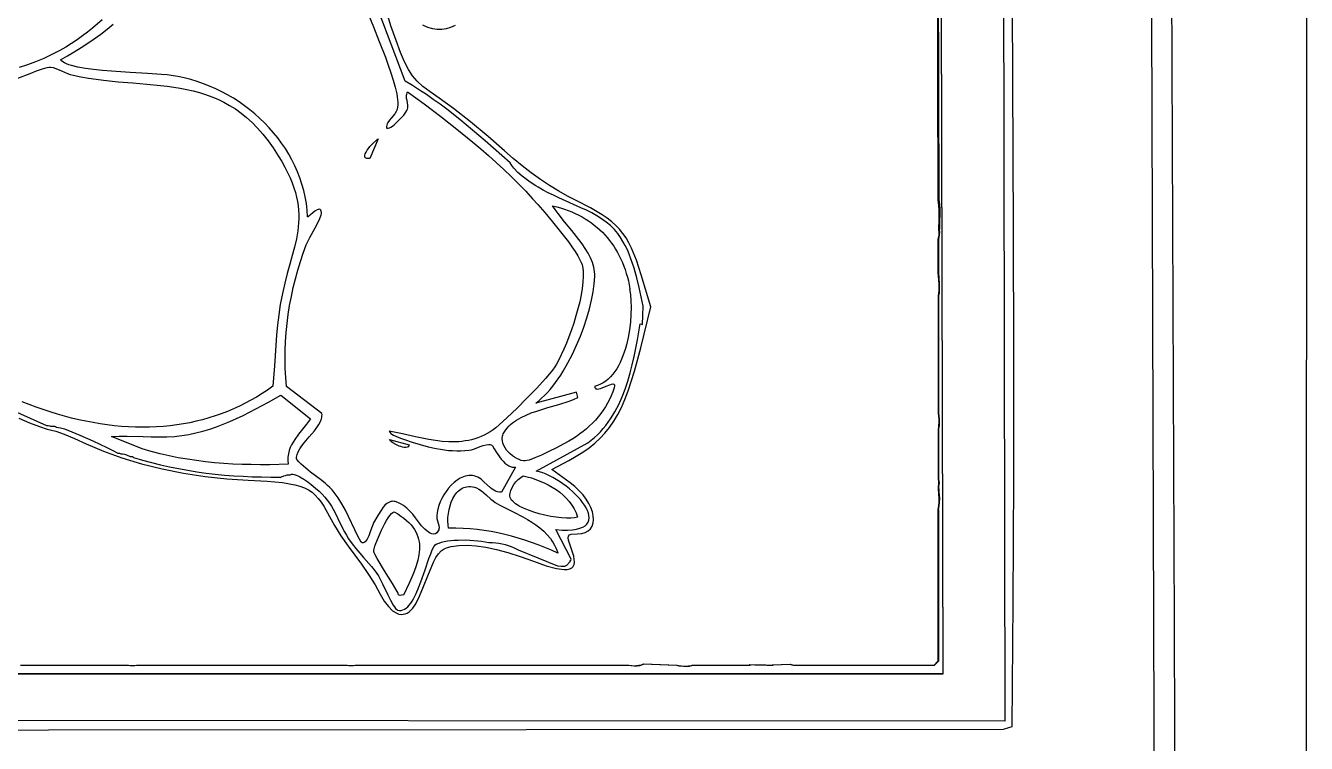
# Model space of a CAD drawing. Header units: millimetres. Extents: x 175 to 239, y 0 to 181.
# Drawn here: x 211.63 to 238.74, y 134.09 to 149.3 of the extents above; entities that cross this region are included whole.
import ezdxf

# ---------------------------------------------------------------- set-up
doc = ezdxf.new("R2010")
doc.units = ezdxf.units.MM
doc.layers.get('0').update_dxf_attribs({"linetype": 'CONTINUOUS'})

msp = doc.modelspace()

# ---------------------------------------------------------------- linework, layer by layer
at = {"color": 1}
for points in [[(177.632006, 181.207355), (236.458006, 181.207355), (236.668359, 181.182653), (236.869577, 181.143333), (237.061525, 181.089825), (237.244069, 181.022558), (237.417074, 180.941961), (237.580405, 180.848462), (237.733927, 180.742492), (237.877506, 180.62448), (238.011007, 180.494854), (238.134295, 180.354044), (238.247236, 180.20248), (238.349694, 180.040589), (238.441535, 179.868802), (238.522623, 179.687548), (238.592826, 179.497256), (238.652006, 179.298355), (238.705567, 168.706306), (238.733428, 158.112652), (238.742235, 147.517755), (238.738631, 136.92198), (238.720772, 115.729246)], [(182.807928, 135.574934), (231.057349, 135.574934), (230.969154, 169.438076), (190.466734, 169.438076)], [(230.902127, 166.919243), (230.962099, 145.614991), (230.97621, 145.50563), (230.982384, 145.404647), (230.983265, 145.301019), (230.978415, 145.145796), (230.975824, 145.067855), (230.97621, 144.990574), (230.969154, 144.969408), (230.973399, 144.918585), (230.971359, 144.867102), (230.96469, 144.815618), (230.955043, 144.764796), (230.955043, 144.066296), (230.972682, 143.82288), (230.972682, 143.685296), (230.966949, 143.627529), (230.958571, 143.572407), (230.958571, 141.085324), (230.970477, 140.95656), (230.971966, 140.891847), (230.969154, 140.827796), (230.965186, 140.787227), (230.958571, 140.746657), (230.958571, 140.746657), (230.958571, 139.684796), (230.958571, 139.681268), (230.964524, 139.644778), (230.966509, 139.608949), (230.964524, 139.57312), (230.958571, 139.536629), (230.959894, 139.450199), (230.963036, 139.406653), (230.969154, 139.363768), (230.97384, 139.282354), (230.972241, 139.201931), (230.96469, 139.12217), (230.951515, 139.04274), (230.955043, 139.04274), (230.955043, 135.832462), (230.866849, 135.744268), (227.89646, 135.744268), (227.871765, 135.749559), (227.825904, 135.765434), (227.448432, 135.751323), (227.45196, 135.744268), (227.410894, 135.739417), (227.372144, 135.739858), (227.335378, 135.744268), (227.300265, 135.751323), (227.078015, 135.751323), (226.961598, 135.758379), (226.97571, 135.744268), (225.748043, 135.744268), (225.730404, 135.737212), (225.677487, 135.724645), (225.624571, 135.718691), (225.571654, 135.719353), (225.518737, 135.726629), (225.469789, 135.73148), (225.423487, 135.744268), (224.717932, 135.77249), (224.67174, 135.751985), (224.623564, 135.738094), (224.574064, 135.730818), (224.523904, 135.730157), (224.462609, 135.733244), (224.403959, 135.744268), (218.657209, 135.744268), (218.621931, 135.74074), (218.576401, 135.733354), (218.530209, 135.731921), (218.484017, 135.735779), (218.438487, 135.744268), (213.993486, 135.744268), (213.947956, 135.735779), (213.901764, 135.731921), (213.855572, 135.733354), (213.810042, 135.74074), (213.78182, 135.744268), (211.538153, 135.744268)], [(211.486617, 140.980693), (211.717945, 140.882678), (211.925742, 140.802568), (212.087227, 140.748521), (212.179617, 140.728693), (212.275508, 140.705724), (212.446492, 140.643193), (212.668289, 140.550662), (212.916617, 140.437693), (213.278342, 140.281639), (213.671039, 140.139881), (214.088744, 140.013779), (214.525492, 139.904693), (214.975319, 139.813982), (215.432258, 139.743006), (215.890346, 139.693123), (216.343617, 139.665693), (216.748395, 139.646728), (217.072899, 139.617474), (217.330137, 139.572142), (217.437596, 139.541638), (217.533117, 139.504943), (217.618326, 139.461334), (217.694848, 139.410088), (217.764309, 139.35048), (217.828336, 139.281787), (217.888554, 139.203285), (217.94659, 139.114252), (218.062617, 138.901693), (218.170852, 138.706162), (218.308242, 138.485693), (218.45707, 138.267474), (218.599617, 138.078693), (218.742352, 137.889881), (218.891742, 137.671443), (219.03007, 137.450381), (219.139617, 137.253693), (219.224313, 137.106027), (219.311867, 136.988865), (219.40111, 136.902711), (219.490867, 136.848068), (219.535573, 136.832721), (219.579969, 136.825441), (219.623907, 136.826291), (219.667242, 136.835334), (219.709827, 136.852632), (219.751516, 136.87825), (219.831617, 136.954693), (219.889133, 137.048271), (219.967742, 137.209068), (220.057039, 137.414678), (220.146617, 137.642693), (220.264914, 137.930662), (220.318197, 138.03226), (220.371492, 138.110443), (220.42774, 138.168846), (220.489883, 138.211099), (220.560862, 138.240838), (220.643617, 138.261693), (220.804672, 138.284303), (220.979555, 138.289756), (221.169344, 138.277865), (221.375117, 138.248443), (221.597953, 138.201303), (221.83893, 138.136256), (222.099125, 138.053115), (222.379617, 137.951693), (222.650246, 137.856301), (222.867461, 137.796428), (223.033629, 137.772906), (223.09831, 137.775037), (223.151117, 137.786568), (223.192346, 137.807603), (223.222293, 137.838246), (223.241254, 137.878601), (223.249524, 137.928771), (223.247399, 137.988862), (223.235176, 138.058976), (223.181617, 138.229693), (223.12518, 138.394959), (223.116156, 138.447785), (223.121617, 138.484568), (223.142828, 138.50818), (223.181055, 138.52149), (223.313617, 138.528693), (223.403591, 138.536264), (223.479387, 138.558084), (223.541197, 138.592818), (223.589211, 138.639131), (223.62362, 138.695685), (223.644613, 138.761146), (223.652383, 138.834178), (223.647117, 138.913443), (223.629008, 138.997607), (223.598246, 139.085334), (223.555021, 139.175287), (223.499524, 139.266131), (223.431944, 139.356529), (223.352473, 139.445146), (223.2613, 139.530646), (223.158617, 139.611693), (222.770617, 139.893693), (223.128617, 140.085693), (223.283458, 140.172902), (223.426418, 140.262164), (223.558345, 140.354803), (223.680086, 140.452146), (223.792487, 140.555519), (223.896395, 140.666246), (223.992656, 140.785654), (224.082117, 140.915068), (224.165626, 141.055815), (224.244028, 141.209219), (224.31817, 141.376606), (224.388899, 141.559303), (224.523504, 141.975926), (224.654617, 142.469693), (224.868617, 143.336693), (224.661617, 144.016693), (224.56041, 144.326234), (224.456461, 144.583521), (224.400726, 144.695693), (224.341028, 144.798551), (224.276272, 144.893342), (224.205367, 144.981318), (224.12722, 145.063728), (224.040738, 145.14182), (223.944829, 145.216845), (223.838399, 145.290053), (223.589606, 145.436012), (223.285617, 145.589693), (223.104358, 145.682273), (222.916664, 145.788834), (222.724541, 145.90798), (222.529992, 146.038318), (222.335022, 146.178453), (222.141633, 146.32699), (221.95183, 146.482535), (221.767617, 146.643693), (221.421945, 146.945428), (221.046742, 147.256068), (220.687477, 147.538771), (220.389617, 147.756693), (220.19686, 147.892053), (220.043992, 148.008943), (219.92225, 148.119084), (219.822867, 148.234193), (219.737078, 148.36599), (219.656117, 148.526193), (219.571219, 148.726521), (219.473617, 148.978693), (219.363024, 149.291959), (219.286367, 149.553568)], [(220.033355, 149.311085), (220.138649, 149.265568), (220.242079, 149.235052), (220.343613, 149.219529), (220.44322, 149.218995), (220.540867, 149.233443), (220.636522, 149.262868), (220.730153, 149.307264)]]:
    msp.add_lwpolyline(points, dxfattribs=at)
at = {"color": 5}
for points in [[(235.972501, 129.83415), (235.948399, 136.613855), (235.89449, 150.175746), (235.868156, 156.956939), (235.84455, 163.737636), (235.825409, 170.517341), (235.812469, 177.295558), (235.727803, 177.503697), (213.079452, 177.553086), (210.908383, 177.575451), (208.737009, 177.590286), (206.565356, 177.598579), (204.39345, 177.601317), (202.221317, 177.599487), (200.048982, 177.594076), (195.70381, 177.576458), (191.358143, 177.556359), (187.012186, 177.541676), (184.839164, 177.538833), (182.666147, 177.540305), (180.49316, 177.547079), (178.320231, 177.560142), (178.143842, 177.500169), (177.946286, 95.821468)], [(178.478981, 177.207364), (235.371497, 177.207364), (235.639608, 96.170718)], [(181.791567, 134.358942), (232.334078, 134.390692), (232.513995, 134.447136), (232.535272, 137.07412), (232.546627, 139.704411), (232.548721, 142.336025), (232.542217, 144.966978), (232.512506, 151.323101), (232.481804, 157.684185), (232.471145, 160.865658), (232.466315, 164.047254), (232.469339, 167.228602), (232.47443, 168.819067), (232.482245, 170.409331), (232.390522, 170.613942), (191.03788, 170.613942)], [(191.182519, 170.42697), (232.2988, 170.42697), (232.358772, 134.560025), (181.851539, 134.588248)], [(182.807568, 135.565443), (231.057021, 135.565443), (230.968827, 169.428608), (190.35349, 169.428608)], [(230.88416, 166.899189), (230.944132, 145.594923), (230.958244, 145.485562), (230.964417, 145.384579), (230.965299, 145.28095), (230.960448, 145.125728), (230.957858, 145.047786), (230.958244, 144.970506), (230.962488, 144.919684), (230.960448, 144.8682), (230.953779, 144.816716), (230.944132, 144.765894), (230.944132, 144.067394), (230.961771, 143.823977), (230.961771, 143.686394), (230.956039, 143.628626), (230.94766, 143.573505), (230.94766, 141.086419), (230.959566, 140.957655), (230.961055, 140.892943), (230.958244, 140.828891), (230.954275, 140.788322), (230.94766, 140.747752), (230.94766, 140.747752), (230.94766, 139.68589), (230.94766, 139.682363), (230.953613, 139.645872), (230.955598, 139.610043), (230.953613, 139.574214), (230.94766, 139.537724), (230.948983, 139.451293), (230.952125, 139.407747), (230.958244, 139.364862), (230.962929, 139.283448), (230.96133, 139.203026), (230.953779, 139.123265), (230.940605, 139.043834), (230.944132, 139.043834), (230.944132, 135.833554), (230.855938, 135.74536), (227.885547, 135.74536), (227.860852, 135.750651), (227.814991, 135.766526), (227.437519, 135.752415), (227.441046, 135.74536), (227.399981, 135.740509), (227.36123, 135.74095), (227.324464, 135.74536), (227.289352, 135.752415), (227.067102, 135.752415), (226.950685, 135.759471), (226.964796, 135.74536), (225.737128, 135.74536), (225.71949, 135.738304), (225.666573, 135.725736), (225.613656, 135.719783), (225.560739, 135.720445), (225.507823, 135.727721), (225.458875, 135.732572), (225.412573, 135.74536), (224.707017, 135.773582), (224.660825, 135.753077), (224.612648, 135.739186), (224.563149, 135.73191), (224.512989, 135.731249), (224.451693, 135.734335), (224.393044, 135.74536), (218.64629, 135.74536), (218.611012, 135.741832), (218.565481, 135.734446), (218.51929, 135.733012), (218.473098, 135.736871), (218.427567, 135.74536), (213.982564, 135.74536), (213.937034, 135.736871), (213.890842, 135.733012), (213.84465, 135.734446), (213.799119, 135.741832), (213.770897, 135.74536), (211.527229, 135.74536)], [(210.825844, 141.381624), (212.078205, 140.827763), (212.091876, 140.829086), (212.113483, 140.827763), (212.137737, 140.82203), (212.159344, 140.813652), (212.1664, 140.813652), (212.217553, 140.812329), (212.242798, 140.809187), (212.268705, 140.803068), (212.289872, 140.792485), (212.373326, 140.7765), (212.454796, 140.751916), (212.614428, 140.690179), (212.782438, 140.618191), (213.053636, 140.497916), (213.348646, 140.361765), (213.480277, 140.297866), (213.588094, 140.242152), (213.619403, 140.237742), (213.634231, 140.234214), (213.648066, 140.228041), (213.648066, 140.228041), (213.686872, 140.228041), (213.728544, 140.217678), (213.768893, 140.203346), (213.845622, 140.168068), (213.887955, 140.168068), (213.897381, 140.166304), (213.905153, 140.161895), (213.919705, 140.150429), (214.108125, 140.093858), (214.297625, 140.041819), (214.488128, 139.994214), (214.679556, 139.950945), (214.871831, 139.911913), (215.064876, 139.87702), (215.258613, 139.846168), (215.452966, 139.819259), (215.647856, 139.796195), (215.843205, 139.776878), (216.038938, 139.761209), (216.234975, 139.74909), (216.431239, 139.740423), (216.627654, 139.735109), (216.82414, 139.733052), (217.020622, 139.734152), (217.020622, 139.727096), (217.052372, 139.73768), (217.096304, 139.757248), (217.131306, 139.76987), (217.170938, 139.777863), (217.228761, 139.783541), (217.235816, 139.783541), (217.258659, 139.792502), (217.286928, 139.793552), (217.319765, 139.787626), (217.356312, 139.775658), (217.395712, 139.758585), (217.437106, 139.737342), (217.522448, 139.686086), (217.605475, 139.629373), (217.679324, 139.574685), (217.772038, 139.501318), (217.844995, 139.436215), (217.909704, 139.371741), (217.967096, 139.307702), (218.018101, 139.243901), (218.063648, 139.180141), (218.104669, 139.116226), (218.176851, 138.987145), (218.30782, 138.718483), (218.381489, 138.575759), (218.423626, 138.501612), (218.470538, 138.425346), (218.543829, 138.319196), (218.622288, 138.219082), (218.704136, 138.123101), (218.787597, 138.029353), (218.952245, 137.840948), (219.029877, 137.742487), (219.10201, 137.638652), (219.139555, 137.570391), (219.186732, 137.473563), (219.298243, 137.23869), (219.356706, 137.122887), (219.413061, 137.023), (219.439531, 136.9825), (219.464372, 136.95015), (219.487219, 136.927339), (219.507705, 136.915458), (219.545846, 136.908501), (219.582895, 136.909787), (219.618875, 136.918814), (219.653811, 136.935081), (219.687727, 136.958086), (219.720645, 136.987329), (219.752591, 137.022308), (219.783588, 137.062522), (219.81366, 137.107469), (219.842831, 137.156649), (219.898565, 137.2657), (219.950981, 137.385665), (220.000271, 137.512534), (220.090236, 137.770944), (220.16999, 138.008848), (220.206516, 138.110086), (220.241062, 138.194167), (220.273821, 138.257081), (220.289589, 138.279347), (220.304983, 138.294819), (220.340141, 138.316728), (220.384172, 138.336153), (220.436192, 138.353086), (220.495317, 138.367524), (220.560665, 138.37946), (220.63135, 138.38889), (220.70649, 138.395809), (220.785201, 138.400211), (220.949801, 138.401444), (221.11808, 138.392549), (221.20139, 138.38429), (221.282969, 138.373484), (221.361934, 138.360125), (221.437399, 138.344207), (221.447983, 138.344207), (221.515568, 138.344428), (221.583196, 138.340018), (221.650575, 138.331309), (221.717417, 138.318631), (221.783431, 138.302315), (221.84833, 138.282692), (221.911823, 138.260092), (221.973621, 138.234846), (222.061816, 138.188985), (222.894371, 137.853846), (222.968455, 137.845909), (223.042538, 137.843263), (223.049593, 137.843263), (223.088399, 137.86443), (223.155427, 137.934985), (223.158955, 137.940718), (223.162482, 137.949096), (223.169538, 137.970263), (223.169538, 137.956152), (223.169538, 137.956152), (223.173507, 137.975555), (223.180121, 137.994957), (222.859094, 138.619374), (222.989601, 138.611062), (223.105023, 138.610297), (223.205942, 138.616629), (223.292941, 138.629606), (223.366602, 138.648776), (223.427508, 138.673689), (223.476242, 138.703891), (223.496226, 138.720835), (223.513386, 138.738933), (223.527794, 138.758127), (223.539523, 138.778361), (223.548646, 138.79958), (223.555235, 138.821726), (223.561106, 138.868575), (223.557717, 138.918457), (223.545653, 138.970919), (223.525494, 139.025512), (223.497824, 139.081783), (223.463225, 139.13928), (223.422281, 139.197553), (223.375574, 139.256149), (223.323685, 139.314617), (223.267199, 139.372506), (223.206698, 139.429364), (223.142764, 139.48474), (223.075981, 139.538181), (223.006929, 139.589237), (222.936194, 139.637456), (222.864356, 139.682387), (222.791999, 139.723577), (222.719705, 139.760576), (222.648057, 139.792931), (222.577638, 139.820192), (222.50903, 139.841907), (222.442816, 139.857624), (223.532899, 140.457346), (223.604841, 140.512631), (223.673239, 140.570591), (223.738207, 140.63111), (223.799859, 140.694072), (223.85831, 140.759363), (223.913674, 140.826866), (223.966065, 140.896466), (224.015598, 140.968047), (224.062387, 141.041494), (224.106546, 141.11669), (224.14819, 141.193521), (224.187433, 141.27187), (224.259172, 141.432662), (224.32268, 141.598141), (224.378871, 141.767382), (224.428658, 141.939461), (224.472958, 142.113451), (224.512684, 142.288428), (224.582075, 142.637644), (224.644149, 142.979707), (224.69001, 142.962068), (224.694861, 143.157419), (224.707649, 143.350124), (224.61736, 143.751739), (224.567875, 143.95573), (224.511857, 144.157985), (224.480547, 144.257557), (224.44658, 144.355609), (224.409615, 144.451781), (224.369313, 144.54571), (224.325331, 144.637034), (224.277329, 144.725392), (224.224965, 144.810422), (224.167899, 144.891762), (224.132594, 144.935857), (224.094896, 144.978237), (224.012828, 145.058195), (223.92272, 145.132314), (223.825594, 145.20127), (223.722474, 145.26574), (223.614382, 145.326403), (223.502343, 145.383933), (223.387378, 145.439009), (223.152767, 145.544505), (222.918735, 145.648305), (222.804494, 145.701262), (222.693467, 145.755827), (222.586678, 145.812675), (222.485149, 145.872485), (222.432232, 145.900707), (222.356771, 145.94756), (222.283625, 145.997721), (222.142955, 146.105318), (222.050791, 146.187339), (221.966566, 146.274651), (221.924232, 146.33286), (221.892482, 146.391068), (221.362158, 146.854089), (221.094082, 147.082622), (220.822243, 147.306526), (220.545278, 147.523815), (220.404447, 147.629359), (220.261822, 147.732505), (220.117234, 147.833006), (219.970512, 147.930612), (219.821485, 148.025077), (219.669983, 148.116151), (218.996177, 149.894151)], [(213.253837, 149.416578), (213.049447, 149.243366), (212.943841, 149.158943), (212.835134, 149.076313), (212.722707, 148.99573), (212.605939, 148.917446), (212.48421, 148.841715), (212.3569, 148.76879), (212.186614, 148.679977), (212.015739, 148.600683), (211.844265, 148.529843), (211.67218, 148.466393), (211.499476, 148.409268)], [(218.886272, 149.547423), (218.993586, 149.27227), (219.119505, 148.958587), (219.248854, 148.626797), (219.310074, 148.460493), (219.366463, 148.297322), (219.416123, 148.139834), (219.457158, 147.990584), (219.487673, 147.852124), (219.498391, 147.787738), (219.505769, 147.727007), (219.509567, 147.67025), (219.509551, 147.617785), (219.505481, 147.569933), (219.497122, 147.527012), (219.488734, 147.501103), (219.477147, 147.47617), (219.446465, 147.42851), (219.369681, 147.336953), (219.331929, 147.290162), (219.300172, 147.240766), (219.287847, 147.214639), (219.278585, 147.187319), (219.27291, 147.158624), (219.271344, 147.128373), (219.278716, 147.123028), (219.287534, 147.120131), (219.309088, 147.121139), (219.335169, 147.130311), (219.36494, 147.146563), (219.397563, 147.16881), (219.432202, 147.195966), (219.504177, 147.260665), (219.574168, 147.331978), (219.635477, 147.401225), (219.681407, 147.459723), (219.70526, 147.49879), (219.715031, 147.527373), (219.720915, 147.55498), (219.723492, 147.581707), (219.72334, 147.607655), (219.717167, 147.657602), (219.707024, 147.705606), (219.697543, 147.752452), (219.693354, 147.798927), (219.694691, 147.82227), (219.699087, 147.845814), (219.707121, 147.869659), (219.719372, 147.893901), (220.070503, 147.63525), (220.419029, 147.371845), (220.763339, 147.10257), (221.101819, 146.826307), (221.26837, 146.685208), (221.432859, 146.541942), (221.595084, 146.396372), (221.754844, 146.248358), (221.911938, 146.09776), (222.066164, 145.944439), (222.21732, 145.788255), (222.365205, 145.629068), (222.475785, 145.504734), (222.620803, 145.336869), (222.786078, 145.139485), (222.95743, 144.926599), (223.12068, 144.712225), (223.194834, 144.608859), (223.261646, 144.510377), (223.319342, 144.41853), (223.36615, 144.335069), (223.400296, 144.261748), (223.412068, 144.229437), (223.42001, 144.200318), (223.428474, 144.151885), (223.4341, 144.100011), (223.437006, 144.044932), (223.437311, 143.986888), (223.430591, 143.86285), (223.414884, 143.729801), (223.391136, 143.58964), (223.360293, 143.444271), (223.3233, 143.295595), (223.281104, 143.145513), (223.234649, 142.995927), (223.184882, 142.848738), (223.132749, 142.70585), (223.079194, 142.569162), (223.025163, 142.440577), (222.971603, 142.321997), (222.919459, 142.215323), (222.869677, 142.122457), (222.834198, 142.067006), (222.78213, 141.997338), (222.715655, 141.915609), (222.636954, 141.823974), (222.451594, 141.619604), (222.243496, 141.401468), (222.030107, 141.186804), (221.828872, 140.992852), (221.657238, 140.836851), (221.587972, 140.778469), (221.532649, 140.736041), (221.468814, 140.693347), (221.404329, 140.655108), (221.339228, 140.621148), (221.273544, 140.591291), (221.207309, 140.565362), (221.140557, 140.543184), (221.07332, 140.524582), (221.005632, 140.509381), (220.937526, 140.497404), (220.869033, 140.488476), (220.800188, 140.482421), (220.731024, 140.479064), (220.591867, 140.479739), (220.451826, 140.489096), (220.311166, 140.505729), (220.170148, 140.528232), (220.029038, 140.555201), (219.888099, 140.585228), (219.607785, 140.648838), (219.331316, 140.707818), (219.338604, 140.690528), (219.349603, 140.674339), (219.363888, 140.659193), (219.381036, 140.645035), (219.422225, 140.619452), (219.469781, 140.597134), (219.570433, 140.560478), (219.655872, 140.531429), (219.818129, 140.472815), (219.98423, 140.419698), (220.153392, 140.37361), (220.324826, 140.336079), (220.411151, 140.321), (220.497749, 140.308635), (220.584524, 140.299174), (220.671375, 140.292808), (220.758206, 140.289729), (220.844919, 140.290128), (220.931414, 140.294196), (221.017594, 140.302124), (221.07379, 140.313348), (221.133128, 140.331724), (221.256601, 140.37753), (221.318419, 140.398759), (221.37875, 140.414737), (221.436435, 140.422365), (221.463923, 140.422078), (221.490316, 140.418541), (221.499084, 140.411525), (221.512006, 140.39417), (221.549406, 140.334701), (221.600697, 140.252659), (221.664059, 140.160572), (221.699698, 140.114675), (221.737674, 140.070965), (221.777757, 140.031006), (221.819722, 139.996365), (221.86334, 139.968607), (221.908385, 139.949298), (221.931371, 139.943301), (221.954629, 139.940004), (221.978129, 139.939602), (222.001844, 139.942291), (221.70551, 139.413124), (221.661806, 139.414797), (221.620458, 139.423204), (221.581177, 139.437471), (221.543673, 139.456725), (221.507658, 139.480092), (221.472842, 139.5067), (221.405649, 139.566141), (221.339779, 139.628063), (221.272917, 139.685479), (221.23839, 139.710314), (221.202747, 139.731403), (221.165698, 139.747871), (221.126955, 139.758846), (221.088734, 139.764257), (221.050836, 139.766042), (221.013317, 139.764358), (220.976232, 139.759363), (220.939635, 139.751213), (220.903581, 139.740064), (220.868125, 139.726075), (220.833322, 139.709402), (220.765896, 139.668632), (220.70174, 139.61901), (220.641295, 139.561791), (220.585, 139.498232), (220.533293, 139.429587), (220.486615, 139.357114), (220.445404, 139.282067), (220.410099, 139.205702), (220.381141, 139.129275), (220.358967, 139.054042), (220.344018, 138.981258), (220.336733, 138.91218), (220.336958, 138.885189), (220.339861, 138.858477), (220.351174, 138.806016), (220.378184, 138.705805), (220.383793, 138.658552), (220.382416, 138.635747), (220.377412, 138.613531), (220.36815, 138.591936), (220.353999, 138.570991), (220.33433, 138.550729), (220.30851, 138.53118), (220.270824, 138.527032), (220.233242, 138.532392), (220.195866, 138.546186), (220.1588, 138.567339), (220.122148, 138.594776), (220.086012, 138.627422), (220.015705, 138.704041), (219.948705, 138.788597), (219.885839, 138.872492), (219.827933, 138.947127), (219.775816, 139.003902), (219.69943, 139.072793), (219.629896, 139.127732), (219.566542, 139.169318), (219.508697, 139.19815), (219.455689, 139.214828), (219.430789, 139.218796), (219.406846, 139.219951), (219.383777, 139.218366), (219.361497, 139.214118), (219.318969, 139.19793), (219.278591, 139.171985), (219.23969, 139.136882), (219.201596, 139.093223), (219.163636, 139.041605), (219.085433, 138.916892), (218.999705, 138.767541), (218.980233, 138.722169), (218.956379, 138.653935), (218.928391, 138.573382), (218.896517, 138.491051), (218.861005, 138.417485), (218.841963, 138.387282), (218.822103, 138.363224), (218.801459, 138.346628), (218.780059, 138.338812), (218.769087, 138.338609), (218.757937, 138.341094), (218.735122, 138.354791), (218.666723, 138.483169), (218.60068, 138.617831), (218.469215, 138.895423), (218.400568, 139.033061), (218.327829, 139.1664), (218.249384, 139.292794), (218.207518, 139.352559), (218.163622, 139.409596), (218.118897, 139.462011), (218.072223, 139.511082), (218.023886, 139.557269), (217.974169, 139.601033), (217.871733, 139.68313), (217.767188, 139.761051), (217.662808, 139.838476), (217.560868, 139.919084), (217.46364, 140.006555), (217.417504, 140.054014), (217.3734, 140.104568), (217.3692, 140.13014), (217.368994, 140.156548), (217.372515, 140.183742), (217.379497, 140.211669), (217.402785, 140.26952), (217.436734, 140.329685), (217.47922, 140.391752), (217.528119, 140.455307), (217.63666, 140.585228), (217.745366, 140.716142), (217.794472, 140.780937), (217.837247, 140.84474), (217.871568, 140.907138), (217.895311, 140.967716), (217.902552, 140.997194), (217.906351, 141.026062), (217.906445, 141.054269), (217.902566, 141.081763), (217.158205, 141.653263), (217.140943, 141.840651), (217.130079, 142.029543), (217.125478, 142.219623), (217.127006, 142.410577), (217.134529, 142.602089), (217.147911, 142.793844), (217.167019, 142.985527), (217.191719, 143.176822), (217.221876, 143.367414), (217.257355, 143.556988), (217.298023, 143.745229), (217.343744, 143.931821), (217.394385, 144.11645), (217.449812, 144.2988), (217.509889, 144.478555), (217.574483, 144.655401), (217.604056, 144.720679), (217.649007, 144.807867), (217.760573, 145.015235), (217.81495, 145.119042), (217.860233, 145.212018), (217.890302, 145.285978), (217.897719, 145.313268), (217.899038, 145.332735), (217.891563, 145.36492), (217.880083, 145.386823), (217.865141, 145.399568), (217.847279, 145.404282), (217.82704, 145.402093), (217.804967, 145.394126), (217.757486, 145.365367), (217.709179, 145.327016), (217.664386, 145.288086), (217.627448, 145.25759), (217.613281, 145.248321), (217.602705, 145.24454), (217.592755, 145.387207), (217.575606, 145.528045), (217.55146, 145.66692), (217.520519, 145.8037), (217.482984, 145.938249), (217.439056, 146.070435), (217.388938, 146.200124), (217.33283, 146.327182), (217.270935, 146.451475), (217.203453, 146.57287), (217.130587, 146.691232), (217.052537, 146.806429), (216.969506, 146.918326), (216.881695, 147.02679), (216.789305, 147.131687), (216.692538, 147.232884), (216.591596, 147.330246), (216.48668, 147.42364), (216.377992, 147.512932), (216.265732, 147.597988), (216.150104, 147.678675), (216.031308, 147.75486), (215.909545, 147.826407), (215.785018, 147.893184), (215.657927, 147.955058), (215.528475, 148.011893), (215.396863, 148.063557), (215.263292, 148.109915), (215.127965, 148.150835), (214.991082, 148.186182), (214.852845, 148.215823), (214.713455, 148.239623), (214.627541, 148.249742), (214.511814, 148.259226), (214.209589, 148.278043), (213.844113, 148.299589), (213.452716, 148.327377), (213.258963, 148.34471), (213.072729, 148.364921), (212.89868, 148.388451), (212.741483, 148.415737), (212.605804, 148.447219), (212.547492, 148.464671), (212.496309, 148.483336), (212.452839, 148.50327), (212.417665, 148.524528), (212.391371, 148.547165), (212.374539, 148.571234), (212.519636, 148.65363), (212.663679, 148.739431), (212.806357, 148.828653), (212.947362, 148.921311), (213.086382, 149.017422), (213.223107, 149.116999), (213.357228, 149.22006), (213.488435, 149.32662)], [(211.46586, 148.178824), (211.732924, 148.284161), (211.865898, 148.334908), (211.98742, 148.376931), (212.089182, 148.40465), (212.130055, 148.411402), (212.162872, 148.412484), (212.214301, 148.404485), (212.270028, 148.387514), (212.390414, 148.337078), (212.516091, 148.282012), (212.578433, 148.259253), (212.639122, 148.243151), (212.802936, 148.2112), (212.964969, 148.183746), (213.125217, 148.160204), (213.283679, 148.139984), (213.595226, 148.107167), (213.899586, 148.080598), (214.196731, 148.055579), (214.486637, 148.027412), (214.628867, 148.010681), (214.769277, 147.991402), (214.907864, 147.968987), (215.044625, 147.942849), (215.179557, 147.912402), (215.312656, 147.877057), (215.44392, 147.836229), (215.573344, 147.789329), (215.700926, 147.73577), (215.826663, 147.674966), (215.950551, 147.606329), (216.072587, 147.529272), (216.192767, 147.443208), (216.31109, 147.347549), (216.42755, 147.241709), (216.542146, 147.125101), (216.654874, 146.997136), (216.76573, 146.857228), (216.874712, 146.70479), (216.981816, 146.539235), (217.055188, 146.415947), (217.120733, 146.297239), (217.178769, 146.182813), (217.229615, 146.072369), (217.273588, 145.96561), (217.311005, 145.862237), (217.342186, 145.761952), (217.367446, 145.664456), (217.387105, 145.569451), (217.40148, 145.476638), (217.410889, 145.385719), (217.41565, 145.296396), (217.41608, 145.208369), (217.412498, 145.121342), (217.405221, 145.035014), (217.394566, 144.949089), (217.380853, 144.863267), (217.364397, 144.777249), (217.324534, 144.603436), (217.277519, 144.42526), (217.225894, 144.240336), (217.172202, 144.046276), (217.118986, 143.840691), (217.068788, 143.621196), (217.02415, 143.385401), (216.992151, 143.170627), (216.966603, 142.955068), (216.946015, 142.738929), (216.9289, 142.522419), (216.899134, 142.089109), (216.8654, 141.65679), (216.753555, 141.577216), (216.639043, 141.501238), (216.52201, 141.428897), (216.402599, 141.360237), (216.280956, 141.295297), (216.157226, 141.234119), (216.031552, 141.176744), (215.90408, 141.123214), (215.774955, 141.07357), (215.64432, 141.027854), (215.512321, 140.986106), (215.379103, 140.948369), (215.24481, 140.914683), (215.109586, 140.885089), (214.973577, 140.85963), (214.836927, 140.838346), (214.693724, 140.820274), (214.549272, 140.806376), (214.403679, 140.796601), (214.25705, 140.790901), (214.109491, 140.789227), (213.961108, 140.79153), (213.812007, 140.797761), (213.662295, 140.807871), (213.512076, 140.82181), (213.361458, 140.839531), (213.210547, 140.860983), (213.059447, 140.886118), (212.908266, 140.914887), (212.757109, 140.947241), (212.606082, 140.983131), (212.455292, 141.022507), (212.304844, 141.065321), (212.154844, 141.111524), (212.005399, 141.161067), (211.856614, 141.2139), (211.708596, 141.269975), (211.56145, 141.329243)]]:
    msp.add_lwpolyline(points, dxfattribs=at)
for points in [[(218.918566, 146.48279), (218.87183, 146.479403), (218.853834, 146.481388), (218.839191, 146.485622), (218.827732, 146.491951), (218.819285, 146.500223), (218.813681, 146.510284), (218.810748, 146.521981), (218.812216, 146.549672), (218.822324, 146.582071), (218.839708, 146.617952), (218.863004, 146.656092), (218.890847, 146.695265), (218.921873, 146.734248), (218.988019, 146.806739), (219.050527, 146.863769), (219.077006, 146.883425), (219.098483, 146.89554), (218.918566, 146.48279)], [(224.418371, 143.717013), (224.434661, 143.59981), (224.444843, 143.468304), (224.448431, 143.325223), (224.44494, 143.173294), (224.433883, 143.015247), (224.414774, 142.853809), (224.387129, 142.691711), (224.350461, 142.531679), (224.328592, 142.453291), (224.304285, 142.376443), (224.277479, 142.301476), (224.248115, 142.228731), (224.21613, 142.15855), (224.181464, 142.091272), (224.144057, 142.02724), (224.103848, 141.966794), (224.060776, 141.910275), (224.01478, 141.858025), (223.9658, 141.810385), (223.913775, 141.767695), (223.858644, 141.730297), (223.800347, 141.698531), (223.738822, 141.67274), (223.67401, 141.653263), (223.678208, 141.636501), (223.684731, 141.623103), (223.693404, 141.612833), (223.704051, 141.605459), (223.716497, 141.600745), (223.730565, 141.59846), (223.762866, 141.600236), (223.799549, 141.608916), (223.839209, 141.622629), (223.921836, 141.657672), (223.999503, 141.690401), (224.032961, 141.70122), (224.060963, 141.705849), (224.082102, 141.702416), (224.089659, 141.697091), (224.094973, 141.68905), (224.097869, 141.678059), (224.09817, 141.663882), (224.090288, 141.62504), (224.061627, 141.540131), (224.028683, 141.457402), (223.991635, 141.376885), (223.950665, 141.298611), (223.905954, 141.22261), (223.857682, 141.148915), (223.80603, 141.077555), (223.75118, 141.008561), (223.693312, 140.941966), (223.632607, 140.877799), (223.569246, 140.816092), (223.503409, 140.756876), (223.435278, 140.700182), (223.365033, 140.646041), (223.292856, 140.594483), (223.218927, 140.545541), (223.134336, 140.495284), (223.013158, 140.428573), (222.867754, 140.352436), (222.710486, 140.273902), (222.553713, 140.199998), (222.409798, 140.137752), (222.291101, 140.094192), (222.245072, 140.081615), (222.209982, 140.076346), (222.167972, 140.07823), (222.123269, 140.087446), (222.07682, 140.103391), (222.02957, 140.125459), (221.982464, 140.153047), (221.936449, 140.185549), (221.89247, 140.22236), (221.851472, 140.262877), (221.814402, 140.306495), (221.782205, 140.352608), (221.755827, 140.400613), (221.736213, 140.449905), (221.724309, 140.499878), (221.721061, 140.54993), (221.727415, 140.599454), (221.734488, 140.623829), (221.744316, 140.647846), (221.767442, 140.691653), (221.794349, 140.733184), (221.824826, 140.772537), (221.858665, 140.809814), (221.895657, 140.845114), (221.935591, 140.878537), (221.978259, 140.910185), (222.023451, 140.940156), (222.120572, 140.995469), (222.225279, 141.045279), (222.335897, 141.090387), (222.450753, 141.131593), (222.68648, 141.205504), (222.919066, 141.27342), (223.135115, 141.34175), (223.232752, 141.378073), (223.321232, 141.416902), (223.29301, 141.533318), (222.432232, 141.300485), (222.494397, 141.348746), (222.555824, 141.402064), (222.616439, 141.460161), (222.676166, 141.522762), (222.734929, 141.589591), (222.792652, 141.66037), (222.849261, 141.734823), (222.904679, 141.812674), (222.958831, 141.893646), (223.011641, 141.977463), (223.112935, 142.152526), (223.207955, 142.33565), (223.296097, 142.524624), (223.376756, 142.717236), (223.449328, 142.911274), (223.513208, 143.104526), (223.567791, 143.294782), (223.612473, 143.479828), (223.646649, 143.657454), (223.669715, 143.825447), (223.676892, 143.90514), (223.681066, 143.981596), (223.681119, 144.031213), (223.677437, 144.080832), (223.670215, 144.130436), (223.659644, 144.180006), (223.645919, 144.229524), (223.629232, 144.278973), (223.587745, 144.377589), (223.536729, 144.475709), (223.477729, 144.573188), (223.412291, 144.669881), (223.341958, 144.765644), (223.192792, 144.953802), (223.042593, 145.136502), (222.903721, 145.312588), (222.842396, 145.397788), (222.788538, 145.480901), (222.873793, 145.459211), (222.956912, 145.435163), (223.037889, 145.408779), (223.116718, 145.380077), (223.193392, 145.349078), (223.267904, 145.315803), (223.340249, 145.28027), (223.410419, 145.242501), (223.478409, 145.202514), (223.544211, 145.160331), (223.60782, 145.115971), (223.669228, 145.069454), (223.72843, 145.0208), (223.785419, 144.970029), (223.840189, 144.917162), (223.892732, 144.862217), (223.943043, 144.805216), (223.991116, 144.746179), (224.036942, 144.685124), (224.080518, 144.622073), (224.121834, 144.557046), (224.160886, 144.490062), (224.197667, 144.421141), (224.232171, 144.350304), (224.26439, 144.27757), (224.294318, 144.20296), (224.32195, 144.126493), (224.347278, 144.04819), (224.370296, 143.96807), (224.390998, 143.886154), (224.425427, 143.717013)], [(217.193483, 140.005791), (216.799378, 139.995862), (216.603364, 139.994729), (216.408001, 139.996475), (216.213259, 140.001342), (216.019105, 140.009573), (215.82551, 140.021412), (215.632441, 140.0371), (215.439869, 140.056881), (215.247762, 140.080997), (215.056089, 140.109692), (214.864819, 140.143209), (214.673921, 140.181789), (214.483364, 140.225677), (214.293117, 140.275115), (214.10315, 140.330346), (213.450511, 140.594929), (213.615035, 140.601441), (213.782453, 140.601379), (214.121671, 140.590961), (214.291321, 140.585318), (214.459566, 140.582527), (214.62533, 140.584946), (214.787539, 140.594929), (214.939473, 140.612622), (215.089708, 140.63758), (215.238278, 140.669297), (215.385221, 140.707267), (215.530572, 140.750984), (215.674368, 140.79994), (215.816645, 140.85363), (215.957438, 140.911547), (216.096784, 140.973185), (216.23472, 141.038038), (216.506503, 141.175359), (216.773078, 141.319461), (217.034733, 141.46629), (217.662677, 140.968874), (217.580436, 140.855), (217.493564, 140.746459), (217.407685, 140.639654), (217.32842, 140.530988), (217.293025, 140.474834), (217.261393, 140.416866), (217.234225, 140.356635), (217.212224, 140.29369), (217.196094, 140.227583), (217.186538, 140.157864), (217.184257, 140.084083), (217.189955, 140.005791)], [(219.751122, 140.415013), (219.743113, 140.392174), (219.727736, 140.376173), (219.706055, 140.366403), (219.679133, 140.362261), (219.648036, 140.363143), (219.613828, 140.368442), (219.577573, 140.377555), (219.540337, 140.389877), (219.467177, 140.421731), (219.402864, 140.459165), (219.376686, 140.478464), (219.355914, 140.497344), (219.341612, 140.5152), (219.334844, 140.531429), (219.751122, 140.415013)], [(223.314177, 138.887485), (223.285638, 138.878287), (223.252514, 138.87116), (223.173927, 138.86288), (223.081253, 138.862177), (222.977329, 138.868578), (222.864992, 138.881616), (222.74708, 138.900818), (222.626428, 138.925714), (222.505875, 138.955836), (222.388257, 138.990711), (222.276411, 139.029871), (222.173174, 139.072844), (222.081384, 139.119161), (222.040668, 139.143426), (222.003877, 139.168351), (221.971366, 139.193876), (221.943491, 139.219944), (221.920604, 139.246494), (221.903061, 139.273469), (221.891218, 139.30081), (221.885427, 139.328457), (221.88472, 139.358599), (221.887708, 139.389346), (221.894116, 139.420475), (221.903672, 139.451764), (221.93113, 139.513934), (221.967889, 139.574079), (222.011759, 139.63042), (222.060548, 139.68118), (222.112066, 139.724581), (222.164121, 139.758846), (222.252226, 139.738635), (222.341447, 139.713736), (222.431082, 139.684176), (222.520427, 139.649981), (222.60878, 139.611176), (222.695438, 139.567788), (222.779698, 139.519842), (222.860857, 139.467364), (222.938214, 139.410379), (223.011064, 139.348914), (223.078705, 139.282995), (223.140434, 139.212647), (223.195548, 139.137896), (223.243346, 139.058768), (223.283123, 138.975289), (223.314177, 138.887485)], [(222.901427, 138.121957), (222.76242, 138.183827), (222.623139, 138.242363), (222.483476, 138.297458), (222.343321, 138.349003), (222.202568, 138.396889), (222.061106, 138.441008), (221.918828, 138.481251), (221.775625, 138.517509), (221.631388, 138.549675), (221.486009, 138.57764), (221.33938, 138.601295), (221.191392, 138.620532), (221.041936, 138.635241), (220.890904, 138.645316), (220.738187, 138.650646), (220.583677, 138.651124), (220.574055, 138.722491), (220.570365, 138.799222), (220.57267, 138.879653), (220.581031, 138.96212), (220.595511, 139.044959), (220.616171, 139.126506), (220.643074, 139.205097), (220.676281, 139.279068), (220.715855, 139.346756), (220.761857, 139.406496), (220.787289, 139.432865), (220.81435, 139.456623), (220.84305, 139.477563), (220.873396, 139.495476), (220.905395, 139.510153), (220.939056, 139.521388), (220.974386, 139.528972), (221.011392, 139.532696), (221.050084, 139.532354), (221.090468, 139.527737), (221.132552, 139.518637), (221.176344, 139.504846), (221.228633, 139.479352), (221.279807, 139.444433), (221.330071, 139.402899), (221.379632, 139.357561), (221.477473, 139.266721), (221.526165, 139.226841), (221.574982, 139.194402), (221.670611, 139.140384), (221.767846, 139.088858), (221.964306, 138.98968), (222.158699, 138.889676), (222.25335, 138.837116), (222.345361, 138.781652), (222.434023, 138.722384), (222.518629, 138.658414), (222.598469, 138.588842), (222.672838, 138.512769), (222.741026, 138.429296), (222.772581, 138.384504), (222.802325, 138.337524), (222.830171, 138.288245), (222.856028, 138.236553), (222.87981, 138.182338), (222.901427, 138.125485)], [(219.631177, 137.236485), (219.587514, 137.229251), (219.5577, 137.228217), (219.538718, 137.232641), (219.527549, 137.241777), (219.521175, 137.254882), (219.516579, 137.271212), (219.510743, 137.290022), (219.500649, 137.310569), (219.395147, 137.477918), (219.228129, 137.749777), (219.073017, 138.011053), (219.02287, 138.101755), (219.008664, 138.130829), (219.003233, 138.146652), (219.004888, 138.175734), (219.013334, 138.216753), (219.027836, 138.267838), (219.047661, 138.32712), (219.100343, 138.462788), (219.16551, 138.608791), (219.237292, 138.750164), (219.273829, 138.814437), (219.309819, 138.871941), (219.344526, 138.920804), (219.377218, 138.959157), (219.407162, 138.985128), (219.420873, 138.992885), (219.433622, 138.996846), (219.509271, 138.952788), (219.578274, 138.907933), (219.640849, 138.862288), (219.697213, 138.815862), (219.747582, 138.768663), (219.792173, 138.7207), (219.831204, 138.671982), (219.864892, 138.622516), (219.893454, 138.572311), (219.917106, 138.521376), (219.936066, 138.469718), (219.950551, 138.417347), (219.960778, 138.36427), (219.966964, 138.310496), (219.969325, 138.256034), (219.96808, 138.200891), (219.963444, 138.145077), (219.955636, 138.088599), (219.931369, 137.973687), (219.897014, 137.856223), (219.854309, 137.736272), (219.804989, 137.613903), (219.750791, 137.489183), (219.634705, 137.232957)]]:
    msp.add_lwpolyline(points, close=True, dxfattribs=at)

doc.saveas('drawing.dxf')
